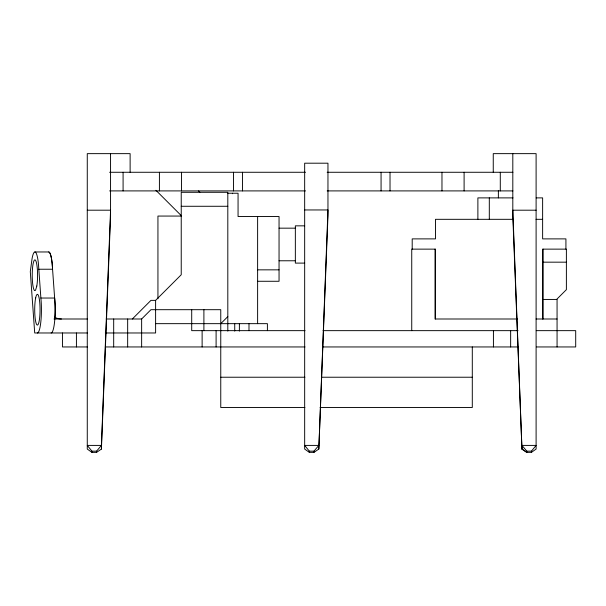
<?xml version="1.0" encoding="UTF-8"?>
<svg xmlns="http://www.w3.org/2000/svg" width="606" height="606" viewBox="0 0 606 606"><rect width="100%" height="100%" fill="white"/><g stroke="black" fill="none" stroke-linecap="round" stroke-linejoin="round"><path stroke-width="0.91" d="M493.254 172.271L493.254 153.644L536.105 153.644L536.105 449.069L531.447 452.356L526.788 452.356L521.955 449.069L512.812 210.199L536.105 210.199M130.123 172.271L130.123 153.644L87.272 153.644L87.272 449.069L91.93 452.356L96.589 452.356L101.422 449.069L110.557 216.221L110.557 153.644M318.817 449.069L327.96 215.978L327.96 163.196L304.666 163.196L304.666 449.069L309.325 452.356L313.984 452.356L318.817 449.069L327.96 209.956L304.666 209.956M531.447 452.356L531.447 451.152L536.105 445.41L521.955 445.41L521.955 449.069L526.788 452.356L526.788 451.152L521.955 445.41M96.589 452.356L96.589 451.152L101.422 445.41L110.557 210.199L87.272 210.199M313.984 452.356L313.984 451.152L318.817 445.41L304.666 445.41L309.325 451.152L309.325 452.356M132.32 318.998L150.947 300.371L155.606 300.371L181.232 274.753L181.232 192.299L227.811 192.299L227.811 331.111M106.232 318.998L141.637 318.998L150.947 309.689L220.758 309.689L220.758 407.505L304.916 407.505M220.758 323.657L227.811 316.605M556.603 299.44L566.383 289.653L566.383 249.134L542.628 249.134L542.628 318.998M109.588 172.271L305.485 172.271M327.172 172.271L512.896 172.271M109.588 190.905L305.485 190.905M327.172 190.905L512.896 190.905M227.811 193.231L238.06 193.231L238.06 216.524L279.048 216.524L279.048 281.275L257.618 281.275M512.994 197.889L477.884 197.889L477.884 219.319M536.219 197.889L542.628 197.889L542.628 238.885L565.921 238.885L565.921 249.134M181.232 206.275L227.811 206.275M181.542 216.062L157.939 216.062L157.939 298.75M512.873 219.319L435.494 219.319L435.494 238.885L412.201 238.885L412.201 249.134M536.052 219.319L542.628 219.319M304.666 225.841L295.349 225.841L295.349 263.102L304.666 263.102M279.048 228.167L295.349 228.167M34.898 251.967L48.662 251.967A23.293 4.045 90 0 1 52.161 263.61L54.638 298.038A23.293 4.045 -90 0 1 54.941 317.65M279.048 260.777L295.349 260.777M543.097 262.171L566.383 262.171M87.597 332.974L34.709 332.974L30.3 271.647L32.042 258.792A23.293 4.045 90 0 1 38.807 269.231L52.571 269.231A23.293 4.045 -90 0 0 48.662 251.967M257.618 269.844L279.048 269.844M37.375 332.974A23.293 4.045 -90 0 0 40.882 298.038L54.638 298.038A23.293 4.045 90 0 1 51.139 332.974M543.097 299.44L557.065 299.44L557.065 346.95M54.01 318.998L87.597 318.998M517.335 318.998L435.025 318.998L435.025 249.134M536.052 318.998L557.065 318.998M155.606 323.657L267.405 323.657L267.405 330.649M305.023 330.649L191.708 330.649L191.708 309.689M323.006 330.649L518.009 330.649M536.302 330.649L575.7 330.649L575.7 346.95L536.598 346.95M105.3 332.974L155.606 332.974L155.606 300.371M87.597 346.95L62.448 346.95L62.448 332.974M105.3 346.95L305.023 346.95M322.884 346.95L518.009 346.95M220.758 377.227L304.916 377.227M321.938 377.227L472.294 377.227M320.044 407.505L472.294 407.505L472.294 346.95M101.422 449.069L101.422 445.41L87.272 445.41L91.93 451.152L96.589 451.152M309.325 451.152L313.984 451.152M526.788 451.152L531.447 451.152M155.939 190.307L181.232 215.592M198.579 190.92L199.859 192.299M38.807 269.231L40.882 298.038M521.955 449.069L512.812 216.221L512.812 153.644M543.097 249.134L543.097 318.998M510.646 330.649L510.646 346.95M500.291 172.271L500.291 190.905M498.374 190.648L498.374 197.889M493.428 330.649L493.428 346.95M489.307 197.889L489.307 219.319M464.105 172.271L464.105 190.905M441.971 172.271L441.971 190.905M435.494 318.998L435.494 249.134L411.739 249.134L411.739 330.649M390.022 172.271L390.022 190.905M381.068 172.271L381.068 190.905M257.618 216.524L257.618 323.657M248.99 323.657L248.99 330.649M242.453 172.271L242.453 190.905M239.385 323.657L239.385 331.111M234.727 323.657L234.727 331.111M233.499 172.271L233.499 190.905M232.469 193.231L232.469 193.715M216.1 330.649L216.1 346.95M203.896 309.689L203.896 330.649M202.124 330.649L202.124 346.95M181.55 172.271L181.55 190.905M159.416 172.271L159.416 190.905M141.637 318.998L141.637 346.95M127.661 318.998L127.661 346.95M123.086 172.271L123.086 190.905M113.686 318.998L113.686 346.95M91.93 451.152L91.93 452.356M76.424 332.974L76.424 346.95M61.441 318.998A13.976 13.976 0 0 1 54.457 317.127M36.799 286.07L35.602 290.085L34.913 290.63A15.37 2.666 -90 0 1 32.315 271.352A15.37 2.666 -90 0 1 36.224 261.906A15.37 2.666 -90 0 1 36.799 286.07M35.686 297.955L35.489 298.819A15.37 2.666 90 0 0 36.042 322.998A15.37 2.666 90 0 0 39.958 313.666A15.37 2.666 90 0 0 37.375 294.311L37.133 294.501A12.665 2.197 -90 0 0 35.686 297.955"/></g></svg>
